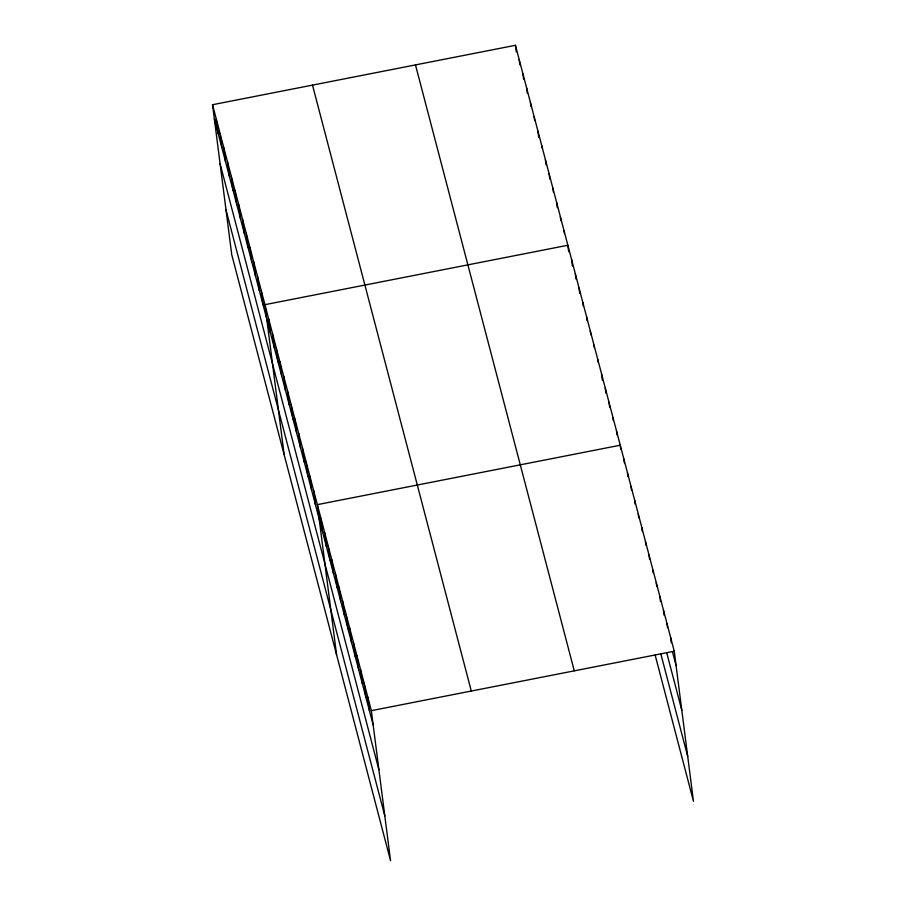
<?xml version="1.0" encoding="UTF-8"?>
<svg xmlns="http://www.w3.org/2000/svg" width="906" height="906" viewBox="0 0 906 906"><rect width="100%" height="100%" fill="white"/><g stroke="black" fill="none" stroke-linecap="round" stroke-linejoin="round"><path stroke-width="1.36" d="M212.536 104.722L371.335 710.655L390.554 860.7L231.755 254.767L212.536 104.722L515.446 45.3L674.245 651.233L693.464 801.278L655.185 655.197M371.335 710.655L674.245 651.233M672.478 651.822L676.08 665.559M666.759 652.909L681.822 710.349M660.893 654.109L687.733 756.487M415.48 64.904L574.279 670.836M312.491 85.107L471.29 691.04M214.371 119.048L373.17 724.981M220.101 163.827L378.901 769.76M226.013 209.977L384.812 815.91M670.644 637.496L671.312 642.705M667.043 623.77L667.541 627.665M663.441 610.032L664.109 615.242M659.851 596.295L660.519 601.505M656.25 582.558L656.748 586.465M652.818 570.123L653.147 572.728M649.047 555.095L649.545 559.002M645.446 541.358L645.944 545.265M641.844 527.62L642.354 531.528M638.254 513.883L638.753 517.79M634.653 500.157L635.151 504.064M631.052 486.42L631.55 490.327M627.45 472.683L627.949 476.59M623.849 458.946L624.347 462.853M620.757 449.127L620.248 445.22L317.338 504.642L336.568 654.687M616.51 430.928L617.009 434.835M612.932 417.949L613.271 420.554M609.025 402.366L609.693 407.575M605.276 388.085L605.944 393.295M601.539 373.804L602.377 380.316M597.79 359.523L598.13 362.128M594.053 345.231L594.381 347.836M590.304 330.95L590.814 334.858M586.567 316.67L587.065 320.577M582.818 302.389L583.317 306.296M579.081 288.108L579.749 293.317M575.333 273.827L576.001 279.037M571.595 259.535L572.422 266.047M568.685 251.766L567.847 245.254L264.937 304.676L284.156 454.721M564.11 230.973L564.438 233.578M560.361 216.693L560.859 220.6M556.624 202.412L557.292 207.621M552.875 188.131L553.373 192.038M549.138 173.839L549.806 179.048M545.389 159.558L546.058 164.767M541.652 145.277L541.981 147.882M537.904 130.996L538.742 137.508M534.166 116.715L534.665 120.623M530.418 102.435L530.916 106.342M526.68 88.142L527.337 93.352M522.932 73.862L523.6 79.071M519.183 59.581L519.851 64.79M515.446 45.3L516.284 51.812M367.734 696.918L369.569 711.244M364.133 683.181L365.967 697.507M360.531 669.455L362.366 683.77M356.93 655.718L358.765 670.044M353.34 641.98L355.175 656.306M349.739 628.243L351.573 642.569M346.137 614.517L347.972 628.832M342.536 600.78L344.371 615.106M338.935 587.043L340.769 601.369M335.333 573.305L337.168 587.632M331.743 559.58L333.578 573.894M328.142 545.842L329.977 560.157M324.541 532.105L326.375 546.431M320.939 518.368L322.774 532.694M313.601 490.35L315.435 504.676M309.852 476.069L311.687 490.395M306.115 461.788L307.949 476.114M302.366 447.507L304.201 461.834M298.629 433.227L300.464 447.541M294.88 418.946L296.715 433.261M291.143 404.654L292.978 418.98M287.395 390.373L289.229 404.699M283.657 376.092L285.492 390.418M279.909 361.811L281.743 376.137M276.171 347.53L278.006 361.845M272.423 333.249L274.258 347.564M268.686 318.957L270.52 333.283M261.2 290.396L263.034 304.722M257.451 276.115L259.286 290.441M253.703 261.834L255.549 276.149M249.965 247.553L251.8 261.868M246.217 233.261L248.051 247.587M242.48 218.98L244.314 233.306M238.731 204.699L240.566 219.026M234.994 190.419L236.828 204.745M231.245 176.138L233.08 190.453M227.508 161.857L229.343 176.172M223.759 147.565L225.594 161.891M220.022 133.284L221.857 147.61M216.274 119.003L218.108 133.329"/></g></svg>
